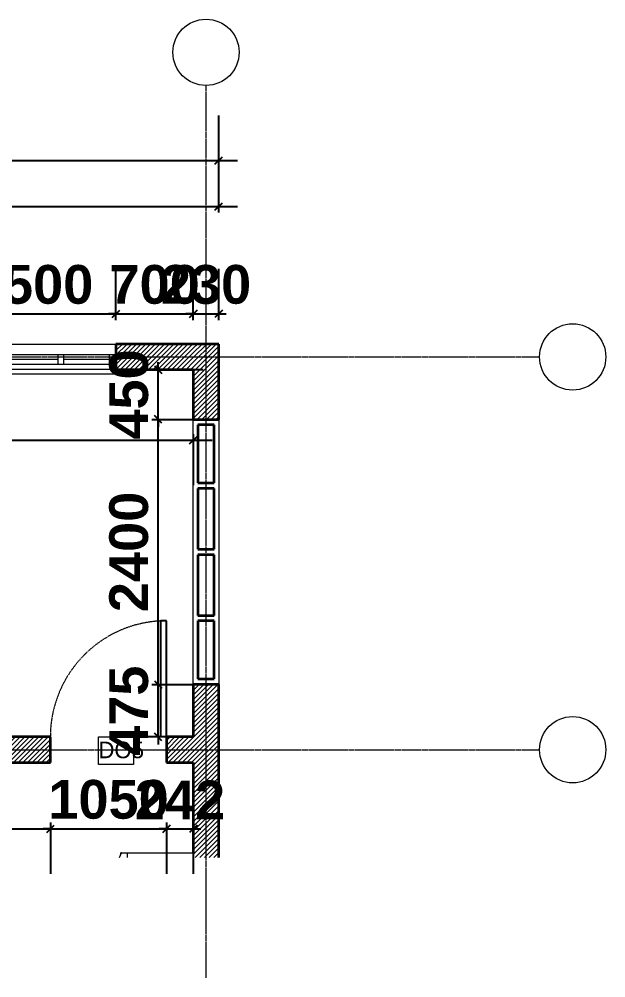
# Model space of a CAD drawing. Header units: inches. Extents: x 22 to 382261, y 22 to 371281.
# Drawn here: x 282474 to 287783, y 54015 to 62691 of the extents above; entities that cross this region are included whole.
import ezdxf

# ---------------------------------------------------------------- set-up
doc = ezdxf.new("R2010")
doc.units = ezdxf.units.IN
doc.header["$MEASUREMENT"] = 0
doc.linetypes.add('Dash', pattern=[6.35, 3.175, -3.175])
doc.linetypes.add('Grid Line 1_2_', pattern=[22.225, 12.7, -3.175, 3.175, -3.175])
for name, color, linetype, lineweight in [('A-ANNO-DIMS', 211, 'Continuous', 9), ('A-DOOR', 31, 'Continuous', 9), ('A-DOOR-HDLN', 31, 'Dash', 9), ('A-DOOR-IDEN', 31, 'Continuous', 9), ('A-GLAZ', 151, 'Continuous', 9), ('A-GLAZ-CWMG', 51, 'Continuous', 9), ('A-GLAZ-SILL', 1, 'Continuous', 9), ('A-WALL-PATT', 111, 'Continuous', 9), ('I-FURN', 30, 'Continuous', 9), ('I-WALL', 2, 'Continuous', 9), ('S-GRID', 1, 'Continuous', 9), ('S-GRID-IDEN', 1, 'Continuous', 9)]:
    doc.layers.add(name, color=color, linetype=linetype, lineweight=lineweight)
doc.styles.add('Arial_B', font='arialbd.ttf', dxfattribs={"height": 350.793651})
doc.styles.add('Tw Cen MT Condensed', font='TCCM____.TTF', dxfattribs={"height": 1.35})
doc.dimstyles.new('2', dxfattribs={"dimscale": 304.8, "dimtxt": 346.888196, "dimasz": 0.221354, "dimexe": 1.338583, "dimexo": 0.0625, "dimgap": 0.278871, "dimtad": 1, "dimdec": 0, "dimzin": 0, "dimdsep": 46, "dimtxsty": 'Arial_B', "dimblk1": 'OBLIQUE', "dimblk2": 'OBLIQUE', "dimsah": 1, "dimcen": 0.09, "dimdle": 0.557743, "dimazin": 0, "dimtfac": 1, "dimtdec": 4, "dimtix": 1, "dimtmove": 0, "dimatfit": 3, "dimfxl": 0.557743, "dimfxlon": 1, "dimtvp": 1, "dimtolj": 1, "dimtzin": 0, "dimarcsym": 2})
pattern_1 = [(45, (261326.42, 47511.47), (-21.213203, 21.213203), [])]

# ---------------------------------------------------------------- blocks, each defined once
blk = doc.blocks.new('Casement - Plain-Triple _UK_ - W07 Casement - Plain-Triple _UK_-853037-02-GYM AND MEMBERS ROOM BLOWUP')
at = {"layer": 'A-GLAZ'}
for p, q in [((-1275, 73.5), (-1275, -9.5)), ((225, 73.5), (-1275, 73.5)), ((-1215, -9.5), (-1215, 73.5)), ((-1215, 32), (-800, 32)), ((-800, -9.5), (-800, 73.5)), ((-750, -9.5), (-750, 73.5)), ((-750, 32), (-300, 32)), ((-300, -9.5), (-300, 73.5)), ((-250, -9.5), (-250, 73.5)), ((-250, 32), (165, 32)), ((165, -9.5), (165, 73.5)), ((225, -9.5), (225, 73.5)), ((-1275, -9.5), (225, -9.5))]:
    blk.add_line(p, q, dxfattribs=at)
at = {"layer": 'A-GLAZ-SILL'}
for p, q in [((225, 161), (-1275, 161)), ((-1275, 161), (-1275, 124.7)), ((225, 123.5), (225, 161))]:
    blk.add_line(p, q, dxfattribs=at)
blk = doc.blocks.new('Rectangular Mullion - 50 x 150mm-V17-02-GYM AND MEMBERS ROOM BLOWUP')
at = {"layer": 'A-GLAZ-CWMG', "lineweight": 35}
for p, q in [((22913.3, 11508.2), (22763.3, 11508.2)), ((22763.3, 11508.2), (22763.3, 10983.2)), ((22913.3, 10983.2), (22913.3, 11508.2)), ((22763.3, 10983.2), (22913.3, 10983.2))]:
    blk.add_line(p, q, dxfattribs=at)
blk = doc.blocks.new('Rectangular Mullion - 50 x 150mm-441106-02-GYM AND MEMBERS ROOM BLOWUP')
at = {"layer": 'A-GLAZ-CWMG', "lineweight": 35}
for p, q in [((22913.297347, 10933.191796), (22763.297347, 10933.191796)), ((22763.297347, 10933.191796), (22763.297347, 10383.191796)), ((22913.297347, 10383.191796), (22913.297347, 10933.191796)), ((22763.297347, 10383.191796), (22913.297347, 10383.191796))]:
    blk.add_line(p, q, dxfattribs=at)
blk = doc.blocks.new('FREEZER COCACOLA - FREEZER COCACOLA-870207-02-GYM AND MEMBERS ROOM BLOWUP')
at = {"layer": 'I-FURN'}
for p, q in [((-337.5, 125.6), (-337.5, 727.6)), ((-337.5, 727.6), (-295.2, 727.6)), ((-337.5, 125.6), (-295.2, 125.6)), ((-337.5, 76.5), (-337.5, 125.6)), ((-295.6, 57.5), (-337.5, 76.5)), ((-337.5, 76.5), (-337.5, 70.6)), ((-323.4, 70.6), (-337.5, 70.6))]:
    blk.add_line(p, q, dxfattribs=at)
blk = doc.blocks.new('M_Single-Flush - 1050 DOORS-900124-02-GYM AND MEMBERS ROOM BLOWUP')
at = {"layer": 'A-DOOR', "lineweight": 25}
for p, q in [((525, 1165.5), (474, 1165.5)), ((474, 115), (474, 1165.5)), ((525, 115), (525, 1165.5)), ((525, 115), (474, 115))]:
    blk.add_line(p, q, dxfattribs=at)
at = {"layer": 'A-DOOR-HDLN'}
blk.add_arc((525, 115), 1051.7, 92.77955, 180, dxfattribs=at)
blk = doc.blocks.new('Grid - Grid Head - Circle-749417-02-GYM AND MEMBERS ROOM BLOWUP')
at = {"layer": 'S-GRID-IDEN'}
blk.add_circle((0, 0), 4, dxfattribs=at)
blk = doc.blocks.new('_Oblique')
at = {"color": 0, "linetype": 'ByBlock', "lineweight": -2}
blk.add_line((-0.5, -0.5), (0.5, 0.5), dxfattribs=at)
blk = doc.blocks.new('*D5420')
at = {"layer": 'A-ANNO-DIMS', "color": 0, "lineweight": -2, "transparency": 16777216}
for p, q in [((275047.6, 55364.1), (282927.6, 55364.1)), ((275217.6, 55420), (275217.6, 54956.1)), ((282757.6, 55420), (282757.6, 54956.1))]:
    blk.add_line(p, q, dxfattribs=at)
at = {"layer": 'Defpoints', "color": 0, "transparency": 16777216}
for p in [(275217.6, 55439.1), (282757.6, 55439.1), (282757.6, 55364.1)]:
    blk.add_point(p, dxfattribs=at)
at = {"layer": 'A-ANNO-DIMS', "color": 0, "lineweight": -2, "transparency": 16777216, "xscale": 67.46874999999999, "yscale": 67.46874999999999, "zscale": 67.46874999999999, "rotation": 180}
blk.add_blockref('_Oblique', (275217.6, 55364.1), dxfattribs=at)
at = {"layer": 'A-ANNO-DIMS', "color": 0, "lineweight": -2, "transparency": 16777216, "xscale": 67.46874999999999, "yscale": 67.46874999999999, "zscale": 67.46874999999999}
blk.add_blockref('_Oblique', (282757.6, 55364.1), dxfattribs=at)
at = {"layer": 'A-ANNO-DIMS', "color": 0, "transparency": 16777216, "insert": (278987.6, 55628.2), "char_height": 350.79, "width": 559.685, "attachment_point": 5, "style": 'Arial_B'}
blk.add_mtext('\\A1;7540', dxfattribs=at)
blk = doc.blocks.new('*D5421')
at = {"layer": 'A-ANNO-DIMS', "color": 0, "lineweight": -2, "transparency": 16777216}
for p, q in [((282757.6, 55364.1), (282690.1, 55364.1)), ((282757.6, 55420), (282757.6, 54956.1)), ((282757.6, 55364.1), (283807.6, 55364.1)), ((283807.6, 55420), (283807.6, 54956.1)), ((283807.6, 55364.1), (283875.1, 55364.1))]:
    blk.add_line(p, q, dxfattribs=at)
at = {"layer": 'Defpoints', "color": 0, "transparency": 16777216}
for p in [(282757.6, 55439.1), (283807.6, 55439.1), (283807.6, 55364.1)]:
    blk.add_point(p, dxfattribs=at)
at = {"layer": 'A-ANNO-DIMS', "color": 0, "lineweight": -2, "transparency": 16777216, "xscale": 67.46874999999999, "yscale": 67.46874999999999, "zscale": 67.46874999999999}
blk.add_blockref('_Oblique', (282757.6, 55364.1), dxfattribs=at)
at = {"layer": 'A-ANNO-DIMS', "color": 0, "lineweight": -2, "transparency": 16777216, "xscale": 67.46874999999999, "yscale": 67.46874999999999, "zscale": 67.46874999999999, "rotation": 180}
blk.add_blockref('_Oblique', (283807.6, 55364.1), dxfattribs=at)
at = {"layer": 'A-ANNO-DIMS', "color": 0, "transparency": 16777216, "insert": (283282.6, 55628.2), "char_height": 350.79, "width": 559.685, "attachment_point": 5, "style": 'Arial_B'}
blk.add_mtext('\\A1;1050', dxfattribs=at)
blk = doc.blocks.new('*D5422')
at = {"layer": 'A-ANNO-DIMS', "color": 0, "lineweight": -2, "transparency": 16777216}
for p, q in [((283807.6, 55364.1), (283740.1, 55364.1)), ((283807.6, 55420), (283807.6, 54956.1)), ((283807.6, 55364.1), (284049.7, 55364.1)), ((284049.7, 55420), (284049.7, 54956.1)), ((284049.7, 55364.1), (284117.2, 55364.1))]:
    blk.add_line(p, q, dxfattribs=at)
at = {"layer": 'Defpoints', "color": 0, "transparency": 16777216}
for p in [(283807.6, 55439.1), (284049.7, 55439.1), (284049.7, 55364.1)]:
    blk.add_point(p, dxfattribs=at)
at = {"layer": 'A-ANNO-DIMS', "color": 0, "lineweight": -2, "transparency": 16777216, "xscale": 67.46874999999999, "yscale": 67.46874999999999, "zscale": 67.46874999999999}
blk.add_blockref('_Oblique', (283807.6, 55364.1), dxfattribs=at)
at = {"layer": 'A-ANNO-DIMS', "color": 0, "lineweight": -2, "transparency": 16777216, "xscale": 67.46874999999999, "yscale": 67.46874999999999, "zscale": 67.46874999999999, "rotation": 180}
blk.add_blockref('_Oblique', (284049.7, 55364.1), dxfattribs=at)
at = {"layer": 'A-ANNO-DIMS', "color": 0, "transparency": 16777216, "insert": (283928.7, 55625.2), "char_height": 350.79, "width": 419.764, "attachment_point": 5, "style": 'Arial_B'}
blk.add_mtext('\\A1;242', dxfattribs=at)
blk = doc.blocks.new('*D5428')
at = {"layer": 'A-ANNO-DIMS', "color": 0, "lineweight": -2, "transparency": 16777216}
for p, q in [((281849.7, 59968.4), (281849.7, 60432.4)), ((283349.7, 59968.4), (283349.7, 60432.4)), ((281679.7, 60024.4), (283519.7, 60024.4))]:
    blk.add_line(p, q, dxfattribs=at)
at = {"layer": 'Defpoints', "color": 0, "transparency": 16777216}
for p in [(283349.7, 60024.4), (281849.7, 59949.4), (283349.7, 59949.4)]:
    blk.add_point(p, dxfattribs=at)
at = {"layer": 'A-ANNO-DIMS', "color": 0, "lineweight": -2, "transparency": 16777216, "xscale": 67.46874999999999, "yscale": 67.46874999999999, "zscale": 67.46874999999999, "rotation": 180}
blk.add_blockref('_Oblique', (281849.7, 60024.4), dxfattribs=at)
at = {"layer": 'A-ANNO-DIMS', "color": 0, "lineweight": -2, "transparency": 16777216, "xscale": 67.46874999999999, "yscale": 67.46874999999999, "zscale": 67.46874999999999}
blk.add_blockref('_Oblique', (283349.7, 60024.4), dxfattribs=at)
at = {"layer": 'A-ANNO-DIMS', "color": 0, "transparency": 16777216, "insert": (282599.7, 60288.5), "char_height": 350.79, "width": 559.685, "attachment_point": 5, "style": 'Arial_B'}
blk.add_mtext('\\A1;1500', dxfattribs=at)
blk = doc.blocks.new('*D5429')
at = {"layer": 'A-ANNO-DIMS', "color": 0, "lineweight": -2, "transparency": 16777216}
for p, q in [((283349.7, 59968.4), (283349.7, 60432.4)), ((284049.7, 59968.4), (284049.7, 60432.4)), ((283349.7, 60024.4), (283282.2, 60024.4)), ((283349.7, 60024.4), (284049.7, 60024.4)), ((284049.7, 60024.4), (284117.2, 60024.4))]:
    blk.add_line(p, q, dxfattribs=at)
at = {"layer": 'Defpoints', "color": 0, "transparency": 16777216}
for p in [(284049.7, 60024.4), (283349.7, 59949.4), (284049.7, 59949.4)]:
    blk.add_point(p, dxfattribs=at)
at = {"layer": 'A-ANNO-DIMS', "color": 0, "lineweight": -2, "transparency": 16777216, "xscale": 67.46874999999999, "yscale": 67.46874999999999, "zscale": 67.46874999999999}
blk.add_blockref('_Oblique', (283349.7, 60024.4), dxfattribs=at)
at = {"layer": 'A-ANNO-DIMS', "color": 0, "lineweight": -2, "transparency": 16777216, "xscale": 67.46874999999999, "yscale": 67.46874999999999, "zscale": 67.46874999999999, "rotation": 180}
blk.add_blockref('_Oblique', (284049.7, 60024.4), dxfattribs=at)
at = {"layer": 'A-ANNO-DIMS', "color": 0, "transparency": 16777216, "insert": (283699.7, 60288.5), "char_height": 350.79, "width": 419.764, "attachment_point": 5, "style": 'Arial_B'}
blk.add_mtext('\\A1;700', dxfattribs=at)
blk = doc.blocks.new('*D5430')
at = {"layer": 'A-ANNO-DIMS', "color": 0, "lineweight": -2, "transparency": 16777216}
for p, q in [((284049.7, 59968.4), (284049.7, 60432.4)), ((284279.7, 59968.4), (284279.7, 60432.4)), ((284049.7, 60024.4), (283982.2, 60024.4)), ((284049.7, 60024.4), (284279.7, 60024.4)), ((284279.7, 60024.4), (284347.2, 60024.4))]:
    blk.add_line(p, q, dxfattribs=at)
at = {"layer": 'Defpoints', "color": 0, "transparency": 16777216}
for p in [(284279.7, 60024.4), (284049.7, 59949.4), (284279.7, 59949.4)]:
    blk.add_point(p, dxfattribs=at)
at = {"layer": 'A-ANNO-DIMS', "color": 0, "lineweight": -2, "transparency": 16777216, "xscale": 67.46874999999999, "yscale": 67.46874999999999, "zscale": 67.46874999999999}
blk.add_blockref('_Oblique', (284049.7, 60024.4), dxfattribs=at)
at = {"layer": 'A-ANNO-DIMS', "color": 0, "lineweight": -2, "transparency": 16777216, "xscale": 67.46874999999999, "yscale": 67.46874999999999, "zscale": 67.46874999999999, "rotation": 180}
blk.add_blockref('_Oblique', (284279.7, 60024.4), dxfattribs=at)
at = {"layer": 'A-ANNO-DIMS', "color": 0, "transparency": 16777216, "insert": (284164.7, 60288.5), "char_height": 350.79, "width": 419.764, "attachment_point": 5, "style": 'Arial_B'}
blk.add_mtext('\\A1;230', dxfattribs=at)
blk = doc.blocks.new('*D5431')
at = {"layer": 'A-ANNO-DIMS', "color": 0, "lineweight": -2, "transparency": 16777216}
for p, q in [((283675.4, 56669.7), (284139.3, 56669.7)), ((283731.3, 56669.7), (283731.3, 56737.1)), ((283731.3, 56194.7), (283731.3, 56669.7)), ((283787.3, 56194.7), (283323.3, 56194.7)), ((283731.3, 56194.7), (283731.3, 56127.2))]:
    blk.add_line(p, q, dxfattribs=at)
at = {"layer": 'Defpoints', "color": 0, "transparency": 16777216}
for p in [(283656.3, 56669.7), (283731.3, 56669.7), (283806.3, 56194.7)]:
    blk.add_point(p, dxfattribs=at)
at = {"layer": 'A-ANNO-DIMS', "color": 0, "lineweight": -2, "transparency": 16777216, "xscale": 67.46874999999999, "yscale": 67.46874999999999, "zscale": 67.46874999999999}
for p, rotation in [((283731.3, 56669.7), 270), ((283731.3, 56194.7), 90)]:
    blk.add_blockref('_Oblique', p, dxfattribs=dict(at, rotation=rotation))
at = {"layer": 'A-ANNO-DIMS', "color": 0, "transparency": 16777216, "insert": (283467.2, 56432.2), "char_height": 350.79, "width": 419.764, "attachment_point": 5, "rotation": 90, "style": 'Arial_B'}
blk.add_mtext('\\A1;475', dxfattribs=at)
blk = doc.blocks.new('*D5432')
at = {"layer": 'A-ANNO-DIMS', "color": 0, "lineweight": -2, "transparency": 16777216}
for p, q in [((283731.3, 56499.7), (283731.3, 59239.7)), ((283675.4, 59069.7), (284139.3, 59069.7)), ((283675.4, 56669.7), (284139.3, 56669.7))]:
    blk.add_line(p, q, dxfattribs=at)
at = {"layer": 'Defpoints', "color": 0, "transparency": 16777216}
for p in [(283656.3, 59069.7), (283731.3, 59069.7), (283656.3, 56669.7)]:
    blk.add_point(p, dxfattribs=at)
at = {"layer": 'A-ANNO-DIMS', "color": 0, "lineweight": -2, "transparency": 16777216, "xscale": 67.46874999999999, "yscale": 67.46874999999999, "zscale": 67.46874999999999}
for p, rotation in [((283731.3, 59069.7), 90), ((283731.3, 56669.7), 270)]:
    blk.add_blockref('_Oblique', p, dxfattribs=dict(at, rotation=rotation))
at = {"layer": 'A-ANNO-DIMS', "color": 0, "transparency": 16777216, "insert": (283467.2, 57869.7), "char_height": 350.79, "width": 559.685, "attachment_point": 5, "rotation": 90, "style": 'Arial_B'}
blk.add_mtext('\\A1;2400', dxfattribs=at)
blk = doc.blocks.new('*D5433')
at = {"layer": 'A-ANNO-DIMS', "color": 0, "lineweight": -2, "transparency": 16777216}
for p, q in [((283675.4, 59519.7), (284139.3, 59519.7)), ((283731.3, 59519.7), (283731.3, 59587.1)), ((283731.3, 59069.7), (283731.3, 59519.7)), ((283675.4, 59069.7), (284139.3, 59069.7)), ((283731.3, 59069.7), (283731.3, 59002.2))]:
    blk.add_line(p, q, dxfattribs=at)
at = {"layer": 'Defpoints', "color": 0, "transparency": 16777216}
for p in [(283656.3, 59519.7), (283731.3, 59519.7), (283656.3, 59069.7)]:
    blk.add_point(p, dxfattribs=at)
at = {"layer": 'A-ANNO-DIMS', "color": 0, "lineweight": -2, "transparency": 16777216, "xscale": 67.46874999999999, "yscale": 67.46874999999999, "zscale": 67.46874999999999}
for p, rotation in [((283731.3, 59519.7), 270), ((283731.3, 59069.7), 90)]:
    blk.add_blockref('_Oblique', p, dxfattribs=dict(at, rotation=rotation))
at = {"layer": 'A-ANNO-DIMS', "color": 0, "transparency": 16777216, "insert": (283467.2, 59294.7), "char_height": 350.79, "width": 419.764, "attachment_point": 5, "rotation": 90, "style": 'Arial_B'}
blk.add_mtext('\\A1;450', dxfattribs=at)
blk = doc.blocks.new('*D5434')
at = {"layer": 'A-ANNO-DIMS', "color": 0, "lineweight": -2, "transparency": 16777216}
for p, q in [((275447.6, 58936.9), (275447.6, 58472.9)), ((284049.7, 58936.9), (284049.7, 58472.9)), ((275277.6, 58880.9), (284219.7, 58880.9))]:
    blk.add_line(p, q, dxfattribs=at)
at = {"layer": 'Defpoints', "color": 0, "transparency": 16777216}
for p in [(275447.6, 58955.9), (284049.7, 58955.9), (284049.7, 58880.9)]:
    blk.add_point(p, dxfattribs=at)
at = {"layer": 'A-ANNO-DIMS', "color": 0, "lineweight": -2, "transparency": 16777216, "xscale": 67.46874999999999, "yscale": 67.46874999999999, "zscale": 67.46874999999999, "rotation": 180}
blk.add_blockref('_Oblique', (275447.6, 58880.9), dxfattribs=at)
at = {"layer": 'A-ANNO-DIMS', "color": 0, "lineweight": -2, "transparency": 16777216, "xscale": 67.46874999999999, "yscale": 67.46874999999999, "zscale": 67.46874999999999}
blk.add_blockref('_Oblique', (284049.7, 58880.9), dxfattribs=at)
at = {"layer": 'A-ANNO-DIMS', "color": 0, "transparency": 16777216, "insert": (279748.7, 59145.2), "char_height": 350.79, "width": 559.685, "attachment_point": 5, "style": 'Arial_B'}
blk.add_mtext('\\A1;8602', dxfattribs=at)
blk = doc.blocks.new('*D5441')
at = {"layer": 'A-ANNO-DIMS', "color": 0, "lineweight": -2, "transparency": 16777216}
for p, q in [((275447.6, 60940.4), (275447.6, 61404.3)), ((284279.7, 60940.4), (284279.7, 61404.3)), ((275277.6, 60996.3), (284449.7, 60996.3))]:
    blk.add_line(p, q, dxfattribs=at)
at = {"layer": 'Defpoints', "color": 0, "transparency": 16777216}
for p in [(284279.7, 60996.3), (275447.6, 60921.3), (284279.7, 60921.3)]:
    blk.add_point(p, dxfattribs=at)
at = {"layer": 'A-ANNO-DIMS', "color": 0, "lineweight": -2, "transparency": 16777216, "xscale": 67.46874999999999, "yscale": 67.46874999999999, "zscale": 67.46874999999999, "rotation": 180}
blk.add_blockref('_Oblique', (275447.6, 60996.3), dxfattribs=at)
at = {"layer": 'A-ANNO-DIMS', "color": 0, "lineweight": -2, "transparency": 16777216, "xscale": 67.46874999999999, "yscale": 67.46874999999999, "zscale": 67.46874999999999}
blk.add_blockref('_Oblique', (284279.7, 60996.3), dxfattribs=at)
at = {"layer": 'A-ANNO-DIMS', "color": 0, "transparency": 16777216, "insert": (279863.7, 61260.5), "char_height": 350.79, "width": 559.685, "attachment_point": 5, "style": 'Arial_B'}
blk.add_mtext('\\A1;8832', dxfattribs=at)
blk = doc.blocks.new('*D5442')
at = {"layer": 'A-ANNO-DIMS', "color": 0, "lineweight": -2, "transparency": 16777216}
for p, q in [((262557.6, 61356.8), (262557.6, 61820.8)), ((284279.7, 61356.8), (284279.7, 61820.8)), ((262387.6, 61412.8), (284449.7, 61412.8))]:
    blk.add_line(p, q, dxfattribs=at)
at = {"layer": 'Defpoints', "color": 0, "transparency": 16777216}
for p in [(284279.7, 61412.8), (262557.6, 61337.8), (284279.7, 61337.8)]:
    blk.add_point(p, dxfattribs=at)
at = {"layer": 'A-ANNO-DIMS', "color": 0, "lineweight": -2, "transparency": 16777216, "xscale": 67.46874999999999, "yscale": 67.46874999999999, "zscale": 67.46874999999999, "rotation": 180}
blk.add_blockref('_Oblique', (262557.6, 61412.8), dxfattribs=at)
at = {"layer": 'A-ANNO-DIMS', "color": 0, "lineweight": -2, "transparency": 16777216, "xscale": 67.46874999999999, "yscale": 67.46874999999999, "zscale": 67.46874999999999}
blk.add_blockref('_Oblique', (284279.7, 61412.8), dxfattribs=at)
at = {"layer": 'A-ANNO-DIMS', "color": 0, "transparency": 16777216, "insert": (273418.7, 61673.9), "char_height": 350.79, "width": 699.606, "attachment_point": 5, "style": 'Arial_B'}
blk.add_mtext('\\A1;21722', dxfattribs=at)
blk = doc.blocks.new('M_Door Tag1 - M_Door Tag 2-910938-02-GYM AND MEMBERS ROOM BLOWUP')
at = {"layer": 'A-DOOR-IDEN'}
for p, q in [((-1.21, 1.54), (3.02, 1.54)), ((-1.21, -1.79), (-1.21, 1.54)), ((3.02, 1.54), (3.02, -1.79)), ((3.02, -1.79), (-1.21, -1.79))]:
    blk.add_line(p, q, dxfattribs=at)

msp = doc.modelspace()

# ---------------------------------------------------------------- hatches: boundary and pattern name
at = {"layer": 'A-WALL-PATT', "lineweight": 18}
h = msp.add_hatch(dxfattribs=at)
h.set_pattern_fill('FP_3', color=256, style=0, pattern_type=2)
h.set_pattern_definition(pattern_1)
h.paths.add_polyline_path([(283349.7, 59519.7), (284049.7, 59519.7), (284049.7, 59749.7), (283349.7, 59749.7)])
h.paths.add_polyline_path([(278422.6, 59519.7), (281849.7, 59519.7), (281849.7, 59749.7), (278422.6, 59749.7)])
h.paths.add_polyline_path([(276470.2, 59519.7), (276922.6, 59519.7), (276922.6, 59749.7), (275447.6, 59749.7), (275447.6, 59519.7)])
h = msp.add_hatch(dxfattribs=at)
h.set_pattern_fill('FP_3', color=256, style=0, pattern_type=2)
h.set_pattern_definition(pattern_1)
h.paths.add_polyline_path([(284182, 55104.8), (284279.7, 55104.8), (284279.7, 56669.7), (284049.7, 56669.7), (284049.7, 55147.2), (284052.3, 55147.2), (284052.3, 55104.8)])
h.paths.add_polyline_path([(284279.7, 59069.7), (284279.7, 59749.7), (284049.7, 59749.7), (284049.7, 59069.7)])
h = msp.add_hatch(dxfattribs=at)
h.set_pattern_fill('FP_3', color=256, style=0, pattern_type=2)
h.set_pattern_definition(pattern_1)
h.paths.add_polyline_path([(283807.6, 55964.7), (284049.7, 55964.7), (284049.7, 56194.7), (283807.6, 56194.7)])
h.paths.add_polyline_path([(262667.6, 55964.7), (263682.6, 55964.7), (263682.6, 56194.7), (262667.6, 56194.7)])
h.paths.add_polyline_path([(282757.6, 55964.7), (282757.6, 56194.7), (275217.6, 56194.7), (275217.6, 55964.7), (282333.1, 55964.7)])
h.paths.add_polyline_path([(266682.6, 55964.7), (268782.6, 55964.7), (268782.6, 56194.7), (266682.6, 56194.7)])
h.paths.add_polyline_path([(271782.6, 55964.7), (273348.4, 55964.7), (273348.4, 56194.7), (271782.6, 56194.7)])

# ---------------------------------------------------------------- linework, layer by layer
at = {"layer": 'I-WALL'}
for p, q in [((281849.7, 59749.7), (283349.7, 59749.7)), ((283349.7, 59519.7), (281849.7, 59519.7)), ((284049.7, 56669.7), (284049.7, 59069.7)), ((284279.7, 59069.7), (284279.7, 56669.7))]:
    msp.add_line(p, q, dxfattribs=at)
at = {"layer": 'I-WALL', "lineweight": 35}
for p, q in [((284279.7, 59749.7), (283349.7, 59749.7)), ((283349.7, 59749.7), (283349.7, 59519.7)), ((284279.7, 59069.7), (284279.7, 59749.7)), ((283349.7, 59519.7), (284049.7, 59519.7)), ((284049.7, 59519.7), (284049.7, 59069.7)), ((284049.7, 59069.7), (284279.7, 59069.7)), ((284279.7, 56669.7), (284049.7, 56669.7)), ((284049.7, 56669.7), (284049.7, 56194.7)), ((284279.7, 55104.8), (284279.7, 56669.7)), ((282757.6, 56194.7), (275447.6, 56194.7)), ((282757.6, 55964.7), (282757.6, 56194.7)), ((284049.7, 56194.7), (283807.6, 56194.7)), ((283807.6, 56194.7), (283807.6, 55964.7)), ((275217.6, 55964.7), (282757.6, 55964.7)), ((283807.6, 55964.7), (284049.7, 55964.7)), ((284049.7, 55964.7), (284049.7, 55147.2))]:
    msp.add_line(p, q, dxfattribs=at)
at = {"layer": 'S-GRID', "linetype": 'Grid Line 1_2_'}
for p, q in [((284164.7, 54015.1), (284164.7, 62091.3)), ((259894, 59634.7), (287182.9, 59634.7)), ((259894, 56079.7), (287182.9, 56079.7))]:
    msp.add_line(p, q, dxfattribs=at)

# ---------------------------------------------------------------- block references
at = {"layer": 'A-DOOR-HDLN'}
msp.add_blockref('M_Single-Flush - 1050 DOORS-900124-02-GYM AND MEMBERS ROOM BLOWUP', (283282.6, 56079.7), dxfattribs=at)
at = {"layer": 'A-DOOR-IDEN', "xscale": 74.99999999999996, "yscale": 74.99999999999996, "zscale": 74.99999999999996}
msp.add_blockref('M_Door Tag1 - M_Door Tag 2-910938-02-GYM AND MEMBERS ROOM BLOWUP', (283282.6, 56079.7), dxfattribs=at)
at = {"layer": 'A-GLAZ-CWMG'}
for name, p in [('Rectangular Mullion - 50 x 150mm-V17-02-GYM AND MEMBERS ROOM BLOWUP', (261326.4, 47511.5)), ('Rectangular Mullion - 50 x 150mm-441106-02-GYM AND MEMBERS ROOM BLOWUP', (261326.4, 47511.5)), ('Rectangular Mullion - 50 x 150mm-441106-02-GYM AND MEMBERS ROOM BLOWUP', (261326.4, 46911.5)), ('Rectangular Mullion - 50 x 150mm-V17-02-GYM AND MEMBERS ROOM BLOWUP', (261326.4, 45736.5))]:
    msp.add_blockref(name, p, dxfattribs=at)
at = {"layer": 'A-GLAZ-SILL', "rotation": 180}
msp.add_blockref('Casement - Plain-Triple _UK_ - W07 Casement - Plain-Triple _UK_-853037-02-GYM AND MEMBERS ROOM BLOWUP', (282074.7, 59643.1), dxfattribs=at)
at = {"layer": 'I-FURN', "rotation": 270.0000000000002}
msp.add_blockref('FREEZER COCACOLA - FREEZER COCACOLA-870207-02-GYM AND MEMBERS ROOM BLOWUP', (283324.7, 54809.7), dxfattribs=at)
at = {"layer": 'S-GRID-IDEN', "xscale": 74.99999999999996, "yscale": 74.99999999999996, "zscale": 74.99999999999996}
msp.add_blockref('Grid - Grid Head - Circle-749417-02-GYM AND MEMBERS ROOM BLOWUP', (284164.7, 62391.3), dxfattribs=at)
at = {"layer": 'S-GRID-IDEN', "xscale": 74.99999999999996, "yscale": 74.99999999999996, "zscale": 74.99999999999996, "rotation": 269.9999999999994}
for p in [(287482.9, 59634.7), (287482.9, 56079.7)]:
    msp.add_blockref('Grid - Grid Head - Circle-749417-02-GYM AND MEMBERS ROOM BLOWUP', p, dxfattribs=at)

# ---------------------------------------------------------------- texts
at = {"layer": 'A-DOOR-IDEN', "insert": (283190.9, 56152.7), "char_height": 150, "width": 360.759, "attachment_point": 1, "style": 'Tw Cen MT Condensed'}
msp.add_mtext('DO5', dxfattribs=at)

# ---------------------------------------------------------------- dimensions: what is measured, and where the dimension line sits
at = {"layer": 'A-ANNO-DIMS'}
for base, p1, p2, override, picture, middle in [((284279.7, 61412.8), (262557.6, 61337.8), (284279.7, 61337.8), {"dimpost": '<>', "dimfxl": 21722.1}, '*D5442', (273418.7, 61673.9)), ((284279.7, 60996.3), (275447.6, 60921.3), (284279.7, 60921.3), {"dimpost": '<>', "dimfxl": 8832.1}, '*D5441', (279863.7, 61260.5)), ((283349.7, 60024.4), (281849.7, 59949.4), (283349.7, 59949.4), {"dimpost": '<>', "dimfxl": 1500}, '*D5428', (282599.7, 60288.5)), ((284049.7, 60024.4), (283349.7, 59949.4), (284049.7, 59949.4), {"dimpost": '<>', "dimfxl": 700}, '*D5429', (283699.7, 60288.5)), ((284279.7, 60024.4), (284049.7, 59949.4), (284279.7, 59949.4), {"dimpost": '<>', "dimfxl": 230}, '*D5430', (284164.7, 60288.5)), ((284049.7, 58880.9), (275447.6, 58955.9), (284049.7, 58955.9), {"dimpost": '<>', "dimfxl": 8602.1}, '*D5434', (279748.7, 59145.2)), ((282757.6, 55364.1), (275217.6, 55439.1), (282757.6, 55439.1), {"dimpost": '<>', "dimfxl": 7540}, '*D5420', (278987.6, 55628.2)), ((283807.6, 55364.1), (282757.6, 55439.1), (283807.6, 55439.1), {"dimpost": '<>', "dimfxl": 1050}, '*D5421', (283282.6, 55628.2)), ((284049.7, 55364.1), (283807.6, 55439.1), (284049.7, 55439.1), {"dimpost": '<>', "dimfxl": 242.1}, '*D5422', (283928.7, 55625.2))]:
    dim = msp.add_linear_dim(base=base, p1=p1, p2=p2, dimstyle='2', override=override, dxfattribs=at)
    dim.commit()
    dim.dimension.update_dxf_attribs({"geometry": picture, "text_midpoint": middle})
for base, p1, p2, override, picture, middle in [((283731.3, 59519.7), (283656.3, 59069.7), (283656.3, 59519.7), {"dimpost": '<>', "dimfxl": 450}, '*D5433', (283467.2, 59294.7)), ((283731.3, 59069.7), (283656.3, 56669.7), (283656.3, 59069.7), {"dimpost": '<>', "dimfxl": 2400}, '*D5432', (283467.2, 57869.7)), ((283731.3, 56669.7), (283806.3, 56194.7), (283656.3, 56669.7), {"dimpost": '<>', "dimfxl": 498.121471}, '*D5431', (283467.2, 56432.2))]:
    dim = msp.add_linear_dim(base=base, p1=p1, p2=p2, angle=90, dimstyle='2', override=override, dxfattribs=at)
    dim.commit()
    dim.dimension.update_dxf_attribs({"geometry": picture, "text_midpoint": middle})

doc.saveas('drawing.dxf')
